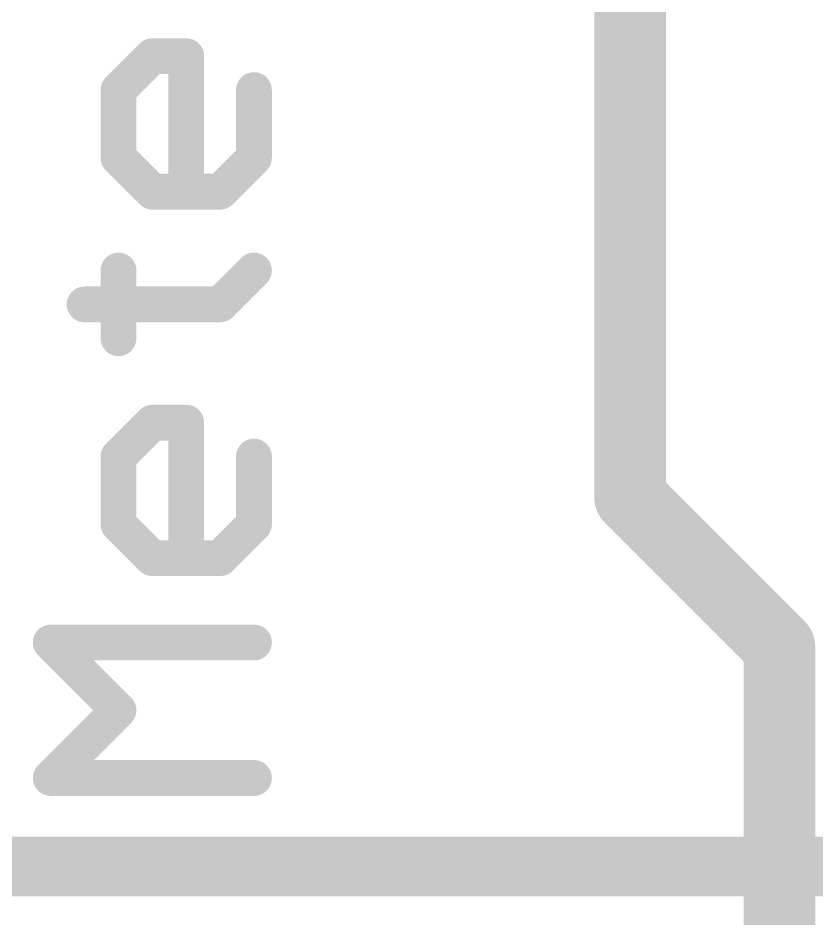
# Model space of a CAD drawing. Extents: x -36.1 to 36.1, y -36.8 to 19.2.
# Drawn here: x -14.669 to -11.27, y -13.22 to -9.39 of the extents above; entities that cross this region are included whole.
import ezdxf

# ---------------------------------------------------------------- set-up
doc = ezdxf.new("R2010")
doc.units = 0
for name, color, linetype in [('1', 12, 'CONTINUOUS'), ('21', 41, 'CONTINUOUS'), ('22', 40, 'CONTINUOUS')]:
    doc.layers.add(name, color=color, linetype=linetype)

msp = doc.modelspace()

# ---------------------------------------------------------------- linework, layer by layer
at = {"layer": '1', "const_width": 0.3048}
for points in [[(-12.065, -11.43), (-12.065, -4.445)], [(-11.43, -12.065), (-12.065, -11.43)], [(-11.43, -15.24), (-11.43, -12.065)]]:
    msp.add_lwpolyline(points, dxfattribs=at)
at = {"layer": '1', "const_width": 0.1524}
for points in [[(-12.0111, -11.3761, 1), (-12.1189, -11.4839)], [(-12.1412, -11.43, 1), (-11.9888, -11.43)], [(-11.3538, -12.065, 1), (-11.5062, -12.065)], [(-11.4839, -12.1189, 1), (-11.3761, -12.0111)]]:
    msp.add_lwpolyline(points, format="xyb", dxfattribs=at)
at = {"layer": '21', "const_width": 0.1524}
for points in [[(-14.2414, -9.6969), (-14.0974, -9.5529)], [(-14.0974, -9.5529), (-13.9533, -9.5529)], [(-13.9533, -9.5529), (-13.9533, -10.1291)], [(-14.2414, -9.985), (-14.2414, -9.6969)], [(-13.6652, -9.6969), (-13.6652, -9.985)], [(-14.0974, -10.1291), (-14.2414, -9.985)], [(-13.6652, -9.985), (-13.8093, -10.1291)], [(-13.8093, -10.1291), (-14.0974, -10.1291)], [(-14.2414, -10.7528), (-14.2414, -10.4647)], [(-13.8093, -10.6087), (-13.6652, -10.4647)], [(-14.3855, -10.6087), (-13.8093, -10.6087)], [(-14.2414, -11.2561), (-14.0974, -11.1121)], [(-14.0974, -11.1121), (-13.9533, -11.1121)], [(-13.9533, -11.1121), (-13.9533, -11.6883)], [(-14.2414, -11.5442), (-14.2414, -11.2561)], [(-13.6652, -11.2561), (-13.6652, -11.5442)], [(-14.0974, -11.6883), (-14.2414, -11.5442)], [(-13.6652, -11.5442), (-13.8093, -11.6883)], [(-13.8093, -11.6883), (-14.0974, -11.6883)], [(-14.2414, -12.3357), (-14.5295, -12.0476)], [(-14.5295, -12.0476), (-13.6652, -12.0476)], [(-14.5295, -12.6238), (-14.2414, -12.3357)], [(-13.6652, -12.6238), (-14.5295, -12.6238)]]:
    msp.add_lwpolyline(points, dxfattribs=at)
at = {"layer": '21', "const_width": 0.0762}
for points in [[(-14.0974, -9.5148, 1), (-14.0974, -9.591)], [(-14.0704, -9.5798, 1), (-14.1243, -9.5259)], [(-13.9152, -9.5529, 1), (-13.9914, -9.5529)], [(-13.9533, -9.591, 1), (-13.9533, -9.5148)], [(-14.2684, -9.67, 1), (-14.2145, -9.7239)], [(-14.2033, -9.6969, 1), (-14.2795, -9.6969)], [(-13.6271, -9.6969, 1), (-13.7033, -9.6969)], [(-14.2145, -9.9581, 1), (-14.2684, -10.012)], [(-13.6383, -10.012, 1), (-13.6921, -9.9581)], [(-14.2795, -9.985, 1), (-14.2033, -9.985)], [(-13.7033, -9.985, 1), (-13.6271, -9.985)], [(-14.0974, -10.091, 1), (-14.0974, -10.1672)], [(-14.1243, -10.156, 1), (-14.0704, -10.1021)], [(-13.8362, -10.1021, 1), (-13.7823, -10.156)], [(-13.8093, -10.1672, 1), (-13.8093, -10.091)], [(-13.9914, -10.1291, 1), (-13.9152, -10.1291)], [(-14.2033, -10.4647, 1), (-14.2795, -10.4647)], [(-13.6383, -10.4916, 1), (-13.6921, -10.4377)], [(-14.3855, -10.5706, 1), (-14.3855, -10.6468)], [(-13.8362, -10.5818, 1), (-13.7823, -10.6356)], [(-13.8093, -10.6468, 1), (-13.8093, -10.5706)], [(-14.2795, -10.7528, 1), (-14.2033, -10.7528)], [(-14.0974, -11.074, 1), (-14.0974, -11.1502)], [(-14.0704, -11.139, 1), (-14.1243, -11.0851)], [(-13.9152, -11.1121, 1), (-13.9914, -11.1121)], [(-13.9533, -11.1502, 1), (-13.9533, -11.074)], [(-14.2033, -11.2561, 1), (-14.2795, -11.2561)], [(-13.6271, -11.2561, 1), (-13.7033, -11.2561)], [(-14.2684, -11.2292, 1), (-14.2145, -11.2831)], [(-14.2145, -11.5173, 1), (-14.2684, -11.5712)], [(-13.6383, -11.5712, 1), (-13.6921, -11.5173)], [(-14.2795, -11.5442, 1), (-14.2033, -11.5442)], [(-13.7033, -11.5442, 1), (-13.6271, -11.5442)], [(-14.0974, -11.6502, 1), (-14.0974, -11.7264)], [(-14.1243, -11.7152, 1), (-14.0704, -11.6613)], [(-13.8362, -11.6613, 1), (-13.7823, -11.7152)], [(-13.8093, -11.7264, 1), (-13.8093, -11.6502)], [(-13.9914, -11.6883, 1), (-13.9152, -11.6883)], [(-14.5026, -12.0206, 1), (-14.5565, -12.0745)], [(-14.5295, -12.0095, 1), (-14.5295, -12.0857)], [(-13.6652, -12.0857, 1), (-13.6652, -12.0095)], [(-14.2145, -12.3626, 1), (-14.2684, -12.3087)], [(-14.2684, -12.3626, 1), (-14.2145, -12.3087)], [(-14.5295, -12.5857, 1), (-14.5295, -12.6619)], [(-14.5565, -12.5969, 1), (-14.5026, -12.6507)], [(-13.6652, -12.6619, 1), (-13.6652, -12.5857)]]:
    msp.add_lwpolyline(points, format="xyb", dxfattribs=at)
at = {"layer": '22', "const_width": 0.254}
msp.add_lwpolyline([(-36, -13), (36, -13)], dxfattribs=at)

doc.saveas('drawing.dxf')
